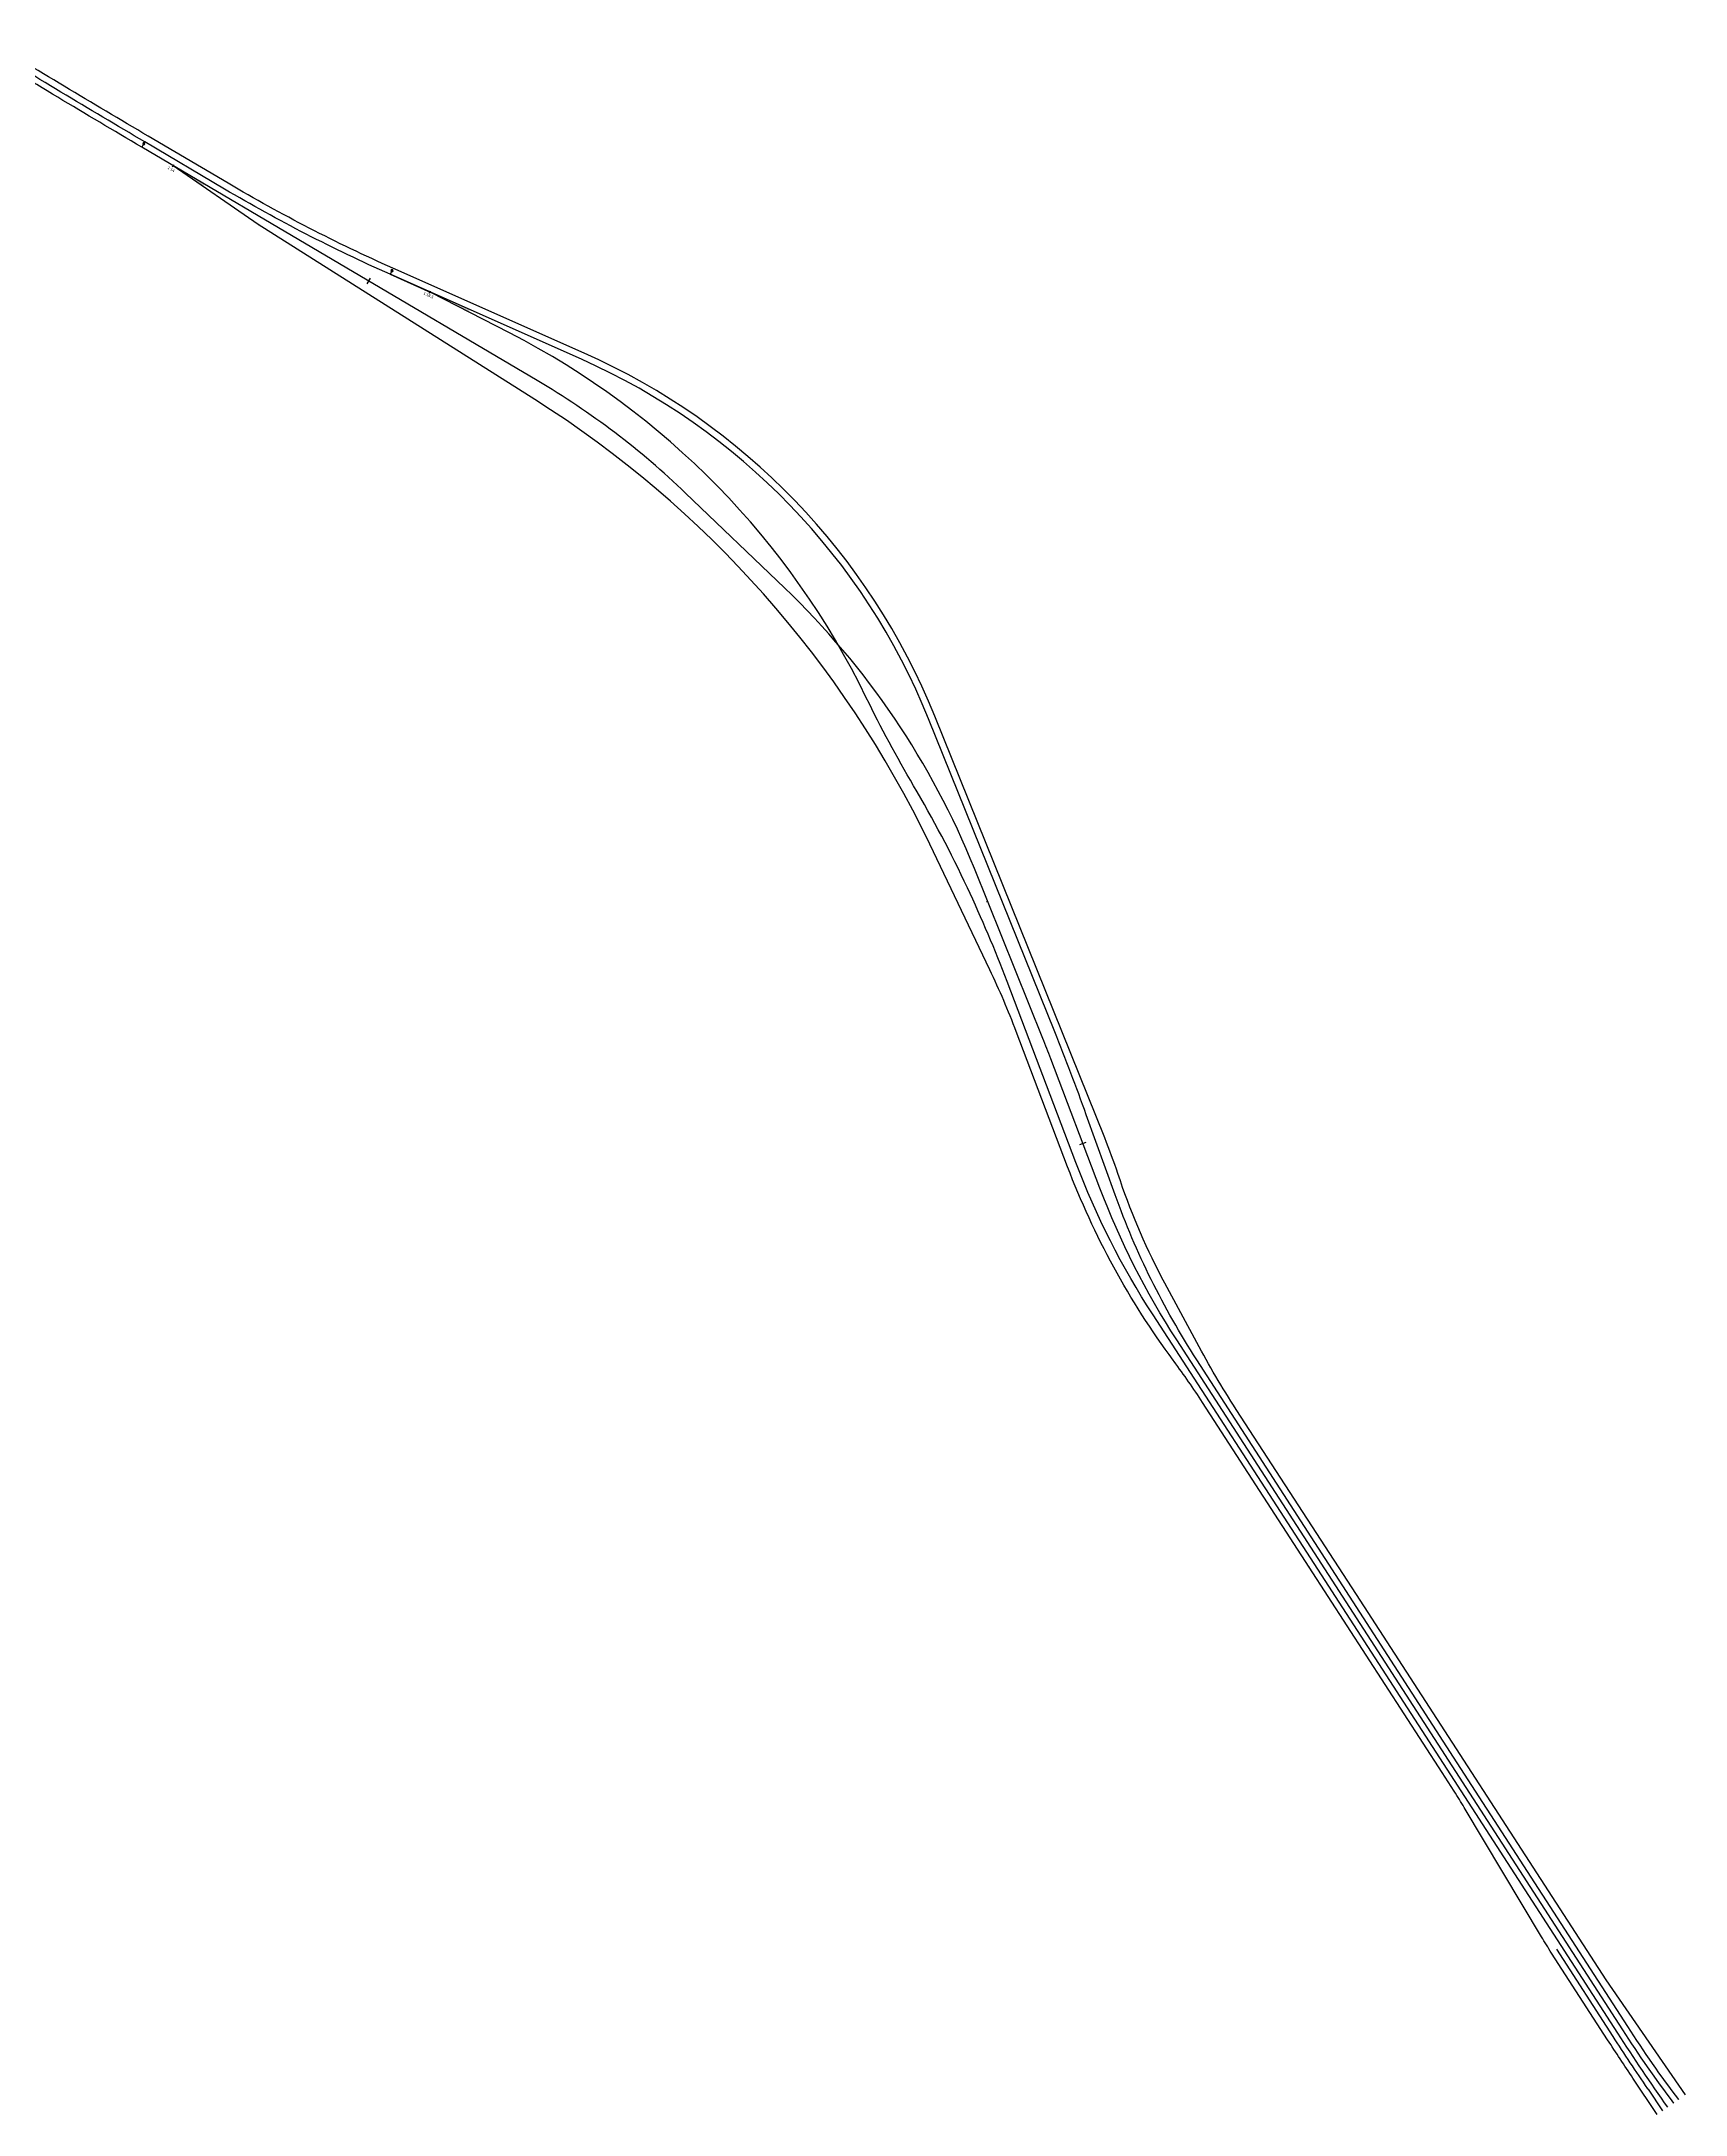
# Model space of a CAD drawing. Header units: metres. Extents: x 298869 to 308024, y 7433956 to 7450254.
# Drawn here: x 306802 to 308024, y 7433956 to 7435497 of the extents above; entities that cross this region are included whole.
import ezdxf
from ezdxf.enums import TextEntityAlignment as Align

# ---------------------------------------------------------------- set-up
doc = ezdxf.new("R2010")
doc.units = ezdxf.units.M
doc.header["$LTSCALE"] = 10
doc.linetypes.add('DASHDOT', pattern=[25.4, 12.7, -6.35, 0, -6.35])
doc.layers.get('0').update_dxf_attribs({"color": 255})
for name, color, linetype, lineweight in [('2 - TIC', 40, 'TIC_LINE', 30), ('3 - CARGA', 170, 'CARGA_LINE', 30), ('F-HZ-EIXO-PARADOR-V1', 90, 'TIM_LINE', 30), ('U-HZ-EIXO TIC', 40, 'TIC_LINE', 30), ('U-HZ-EIXO TIM', 90, 'TIM_LINE', 30), ('U-HZ-ESTRUTURAS', 2, 'Continuous', 30)]:
    doc.layers.add(name, color=color, linetype=linetype, lineweight=lineweight)
for name, color, linetype in [('F-HZ-AMV', 3, 'Continuous'), ('F-HZ-EIXO', 2, 'DASHDOT'), ('F-HZ-PI', 1, 'Continuous'), ('U-HZ-AMV', 3, 'Continuous')]:
    doc.layers.add(name, color=color, linetype=linetype)
doc.styles.add('ARIAL', font='arial.ttf')
doc.styles.get("Standard").update_dxf_attribs({"font": 'arial.ttf'})
doc.linetypes.add('CARGA_LINE', pattern='A,3.5,-0.25,["CARGA",Standard,S=0.175,R=0,X=-0.05,Y=-0.1],-0.95', length=4.7)
doc.linetypes.add('TIC_LINE', pattern='A,3.5,-0.25,["TIC",Standard,S=0.175,R=0,X=-0.05,Y=-0.1],-0.5', length=4.25)
doc.linetypes.add('TIM_LINE', pattern='A,3.5,-0.25,["TIM",Standard,S=0.175,R=0,X=-0.05,Y=-0.1],-0.5', length=4.25)

# ---------------------------------------------------------------- blocks, each defined once
blk = doc.blocks.new('AMV 1_14 - METADE')
at = {"layer": 'U-HZ-AMV'}
h = blk.add_hatch(color=250, dxfattribs=at)
h.dxf.hatch_style = 1
h.paths.add_polyline_path([(27.0267572500743, 1.958731313236058), (-0.07324274972779676, 0), (27.0267572500743, 0)])
at = {"layer": 'U-HZ-AMV', "ltscale": 5}
blk.add_hatch(color=256, dxfattribs=at).paths.add_polyline_path([(-26.33990941685624, -3.066243269480765, 1), (-28.00657608290203, -3.066243269480765, 1)])
blk.add_line((-27.17324274987914, -2.232909936457872), (-27.17324274987914, 0), dxfattribs=at)
at = {"layer": 'U-HZ-AMV', "ltscale": 2}
blk.add_line((0, 1), (0, -1), dxfattribs=at)
at = {"layer": 'U-HZ-AMV', "const_width": 0.2, "flags": 128}
for points in [[(-27.17324274987914, 0), (27.0267572500743, 0)], [(-0.07324274984421209, 0), (32.12675725010922, 2.299999999813735)], [(0, 0), (32.21013058192329, 0)]]:
    blk.add_lwpolyline(points, dxfattribs=at)
at = {"layer": 'U-HZ-AMV', "ltscale": 5}
blk.add_circle((-27.17324274987914, -3.066243269480765), 0.8333333330228923, dxfattribs=at)
at = {"layer": 'U-HZ-AMV', "style": 'ARIAL'}
blk.add_attdef('1:14,5', text='', height=2, dxfattribs=at).set_placement((1.818989403545856e-12, 3), align=Align.MIDDLE_CENTER)
blk = doc.blocks.new('AMV1_18.5-METADE')
at = {"layer": 'F-HZ-AMV'}
h = blk.add_hatch(color=250, dxfattribs=at)
h.dxf.hatch_style = 1
h.paths.add_polyline_path([(32.39999999994166, 1.80758736925236), (1.014086592476815e-10, -0.005231624993029982), (32.39999999994166, -0.005231625003943918)])
at = {"layer": 'F-HZ-AMV', "ltscale": 5}
blk.add_hatch(color=256, dxfattribs=at).paths.add_polyline_path([(-31.44181379298539, -3.066243269066945, 1), (-33.10848045903117, -3.066243269066945, 1)])
for p, q in [((-32.27514712600828, -2.232909936044052), (-32.27514712600828, 5.002220859751105e-11)), ((-32.40000000005853, -0.005231624982116045), (0.7999999999415195, -0.005231624982116045))]:
    blk.add_line(p, q, dxfattribs=at)
at = {"layer": 'F-HZ-AMV', "ltscale": 2}
blk.add_line((1.818989403545856e-12, 1), (-1.818989403545856e-12, -1), dxfattribs=at)
at = {"layer": 'F-HZ-AMV', "const_width": 0.2, "flags": 128}
for points in [[(-32.40000000005853, -0.005231624982116045), (32.39999999994166, -0.005231625083069957)], [(0, 0), (39.93841412821652, 2.218800784900715)], [(0, 0), (39.99999999999999, -7.33200045816007e-11)]]:
    blk.add_lwpolyline(points, dxfattribs=at)
at = {"layer": 'F-HZ-AMV', "ltscale": 5}
blk.add_circle((-32.27514712600828, -3.066243269066945), 0.8333333330228923, dxfattribs=at)
at = {"layer": 'F-HZ-AMV', "style": 'ARIAL'}
blk.add_attdef('1:18,5', text='', height=2, dxfattribs=at).set_placement((1.818989403545856e-12, 3), align=Align.MIDDLE_CENTER)
blk = doc.blocks.new('AeccTickTriangle')
at = {"color": 0, "linetype": 'ByBlock', "lineweight": -2}
blk.add_lwpolyline([(3.05311331771918e-16, 0.6666666666666667), (-0.5773502691896256, -0.333333333333333), (0.5773502691896257, -0.3333333333333335)], close=True, dxfattribs=at)
at = {"color": 0, "linetype": 'ByBlock', "lineweight": -2, "const_width": 0.0625}
blk.add_lwpolyline([(-0.03125, 0, 1), (0.03125, 0, 1)], format="xyb", close=True, dxfattribs=at)
blk = doc.blocks.new('*U6')
at = {"layer": 'F-HZ-PI', "color": 1, "linetype": 'Continuous', "lineweight": -3, "xscale": 0.09999999999999998, "yscale": 0.09999999999999998, "zscale": 0.09999999999999998}
for p in [(306962.7574423278, 7435361.176334851), (307744.442559451, 7434362.592406997)]:
    blk.add_blockref('AeccTickTriangle', p, dxfattribs=at)

msp = doc.modelspace()

# ---------------------------------------------------------------- linework, layer by layer
at = {"layer": '2 - TIC', "color": 40, "linetype": 'TIC_LINE', "lineweight": 30}
for points in [[(308015.4933433112, 7433964.068315775, -0.01942660299802992), (307977.6395236617, 7434018.534746631), (307850.753116459, 7434214.760577567)], [(308019.1881791769, 7433966.637009592, -0.0216239614430181), (307981.4183203886, 7434020.978247254), (307854.5319131979, 7434217.204078171)]]:
    msp.add_lwpolyline(points, format="xyb", dxfattribs=at)
for points in [[(308015.5017252568, 7433964.056259098), (308015.4933433112, 7433964.068315775)], [(308019.1997382337, 7433966.620382925), (308019.1881791769, 7433966.637009592)]]:
    msp.add_lwpolyline(points, dxfattribs=at)
at = {"layer": '3 - CARGA', "flags": 128}
msp.add_lwpolyline([(308024.2577801538, 7433970.127521996), (307965.2704682246, 7434055.800368718), (307779.4380345417, 7434342.278428419), (307690.0955174048, 7434480.008266322, -0.02061991075847719), (307660.7110860602, 7434529.678571682), (307637.0052108754, 7434573.805513716, -0.0416121753433648), (307603.9036381511, 7434650.006916754), (307602.0990624555, 7434655.333936417, 0.01412074198636729), (307592.2881190351, 7434681.810507819), (307465.8705681318, 7434995.488163658, 0.1948200274750273), (307205.1067591293, 7435265.52791906), (307062.8798807129, 7435328.710497429, -0.02876096968681111), (306940.2473487339, 7435391.863536981), (306880.9216904087, 7435426.868071101, -0.003630347198804255), (306756.355967599, 7435501.591450243, -0.001143865422328677), (306717.3333949016, 7435525.509581178), (306593.8629579498, 7435601.577528291, 0.004777870114605916), (306536.4262869175, 7435636.210487424), (306413.970939714, 7435708.461685236, 0.0004072621832882524), (306395.5721226634, 7435719.297175697, 0.0008140965808182218), (306386.3441285899, 7435724.701439757, 0.001628651052845967), (306370.90435719, 7435733.642543369, 0.002034496114401905), (306358.4797154933, 7435740.716557649, 0.002846996102792955), (306343.4748235475, 7435749.06673321, 0.003249575687545361), (306330.2272980333, 7435756.228803256, 0.004052120712463711), (306315.2436098719, 7435764.048930801, 0.004445567534025871), (306301.453364866, 7435770.95057418, 0.005221457268468395), (306286.325842917, 7435778.159217813, 0.005594966044377655), (306272.0527622099, 7435784.585629294, 0.007769686873276345), (306253.0029358112, 7435792.55749333, 0.005594966046214132), (306238.4068666156, 7435798.21208107, 0.005221457293163592), (306222.6538959764, 7435803.926132017, 0.01350619610649624), (306103.1922859252, 7435846.653399783), (306101.3335005011, 7435847.192857459), (306099.4746279874, 7435847.732014992), (306097.6156974695, 7435848.270972415), (306095.7567379494, 7435848.809829782), (305886.7755999973, 7435909.385246702), (305885.7531744564, 7435909.681625799), (305884.7307779923, 7435909.978105208), (305883.7084396816, 7435910.274785243), (305882.6861887839, 7435910.571766164), (305881.664054513, 7435910.869148241), (305880.642066265, 7435911.167031696), (305879.620253558, 7435911.46551671), (305878.5986460309, 7435911.764703427), (305877.5772737181, 7435912.064691874), (305876.5561666673, 7435912.365582068), (305875.5353553279, 7435912.667473902), (305874.5148703903, 7435912.970467184), (305873.4947428341, 7435913.274661629), (305872.4750040793, 7435913.580156803), (305871.4556858519, 7435913.88705216), (305870.436820304, 7435914.195446995), (305869.4184400498, 7435914.505440438), (305868.400578031, 7435914.817131479), (305867.3832679015, 7435915.130618843), (305866.3665435884, 7435915.446001114), (305865.3504397689, 7435915.763376583), (305864.334991494, 7435916.082843347), (305863.3202345577, 7435916.40449918), (305862.3062052871, 7435916.72844159), (305861.292940642, 7435917.054767767), (305860.2804782391, 7435917.38357456), (305859.2688564255, 7435917.714958435), (305858.2581142064, 7435918.049015471), (305857.2482913663, 7435918.385841312), (305856.239428332, 7435918.725531175), (305855.2315664083, 7435919.068179755, -0.04471892338471643), (305798.1446033769, 7435944.465461108, -0.05822142554246902), (305709.0051283074, 7436015.280233199, -0.02408132193257316), (305687.6107894043, 7436041.310770247), (305686.9765209917, 7436042.165695559), (305686.344763791, 7436043.022478299), (305685.7154402618, 7436043.881050202), (305685.0884720951, 7436044.741343671), (305684.4637803851, 7436045.603291602), (305683.8412855658, 7436046.466827487), (305683.2209075075, 7436047.331885334), (305682.602565491, 7436048.198399729), (305681.9861782716, 7436049.066305778), (305681.3716641093, 7436049.935539094), (305680.7589408451, 7436050.806035712), (305680.1479257874, 7436051.67773228), (305679.5385359474, 7436052.550565739), (305678.9306878245, 7436053.424473659), (305678.3242977015, 7436054.299393825), (305677.7192813926, 7436055.175264618), (305677.1155544802, 7436056.05202469), (305676.5130322421, 7436056.92961308), (305675.9116296791, 7436057.807969186), (305675.3112615918, 7436058.687032662), (305674.7118425055, 7436059.56674354), (305674.1132867634, 7436060.447042094), (305673.5155085587, 7436061.327868801), (305672.9184218422, 7436062.209164485), (305672.3219405526, 7436063.090869981), (305671.7259783942, 7436063.972926464), (305671.1304489986, 7436064.855275208), (305670.5352659257, 7436065.737857598), (305669.9403426283, 7436066.620615172), (305669.3455925856, 7436067.503489431), (305668.7509291701, 7436068.386422032), (305402.3137099616, 7436463.966459709), (305354.1669322693, 7436536.996771714, -0.0002915844961265799), (305343.9090880294, 7436552.575905317, -0.000583415408488266), (305338.8007655139, 7436560.363824874, -0.001166420406278706), (305330.340226557, 7436573.361340353, -0.001458581110134039), (305323.6347207708, 7436583.781933957, -0.002041257449065689), (305315.6848719496, 7436596.328407385, -0.002333749648439747), (305308.8334561328, 7436607.35353512, -0.002916096977920647), (305301.2822207779, 7436619.79428766, -0.003208922297697369), (305294.5647361455, 7436631.173383682, -0.003790940379887446), (305287.4326777509, 7436643.650512169, -0.004084100528331372), (305281.0012268675, 7436655.324973072, -0.00876156803839427), (305268.2620863794, 7436679.924006124, -0.004084100507444842), (305262.4387129699, 7436691.9133731, -0.003790940370316853), (305256.3640788467, 7436704.938111559, -0.003208922290654597), (305250.9469882931, 7436716.990644721, -0.002916096965102236), (305245.1439485916, 7436730.33673815, -0.002333749690687293), (305240.0932320782, 7436742.294396969, -0.002041257498139306), (305234.4338688973, 7436756.027047787, -0.001458581218600284), (305229.7926836918, 7436767.516694263, -0.001166420470732459), (305224.0596437799, 7436781.926704142, -0.0005834154381062508), (305220.6469336447, 7436790.592733284, -0.00029158457173122), (305213.8425968126, 7436807.960340181), (305133.9456467186, 7437012.242537696, -0.001103100730985901), (305121.9749675855, 7437043.049609561), (305103.6824850523, 7437090.435524897, -0.04474140425164844), (305089.992755745, 7437135.600080993, 0.003273838690441246), (305087.3560213667, 7437145.834966023), (305073.6162100661, 7437203.224340357, 0.02687735147028275), (305065.9688063069, 7437228.970537474), (305057.0510264126, 7437253.98369416, -0.08239026156964502), (305033.8589374713, 7437382.848973683, -0.01602641493103281), (305035.2132244586, 7437410.581717583, -0.007105261606324134), (305036.6247859169, 7437425.717049956, -0.006643922487261266), (305038.5811083689, 7437441.874572507, -0.005686008514152801), (305040.7587098746, 7437456.771366647, -0.005184871578869151), (305043.5048512554, 7437473.07284514, -0.004169908849204399), (305046.234198201, 7437487.608964196, -0.003651441552077969), (305049.6147874159, 7437504.179972692, -0.002613569610055823), (305052.6124683191, 7437517.988326584, -0.002090248057522677), (305056.5281207282, 7437535.240687758, -0.001045954823782441), (305058.9462762168, 7437545.593787031, -0.0005226401139762001), (305063.8579222295, 7437566.328614209), (305133.554302216, 7437859.191159183, 0.000277881143844606), (305136.6370020825, 7437872.17662954, 0.0005554473155277937), (305138.1703071595, 7437878.68371583, 0.0009101185950425697), (305140.2395268515, 7437887.581884507, 0.03580423176968061), (305169.7534012194, 7438056.665641105, 0.1161805923654201), (305148.9343806881, 7438215.796024719, 0.05788318484603994), (305064.1694373628, 7438379.792659821, 0.001128253171258062), (305060.9062951649, 7438385.104933435, 0.001388352006533178), (305056.1889974069, 7438392.698552961, 0.001111338286849127), (305050.2551398808, 7438402.14482931, 0.0005554472899372283), (305046.6801966213, 7438407.793986578, 0.0002778811310076513), (305039.5244798373, 7438419.059917288), (305006.5153970834, 7438470.965517654, -0.0002776727897242264), (304999.3736750891, 7438482.209404673, -0.0005556556327268526), (304995.8186338777, 7438487.827107367, -0.001110713706956543), (304989.9323377553, 7438497.19764338, -0.001388976627673018), (304985.2680846962, 7438504.705853844, -0.001942790137802298), (304979.7407623243, 7438513.737084045, -0.002220602019365366), (304974.9762622568, 7438521.669519454, -0.002770664009647165), (304969.7292223905, 7438530.606250401, -0.003046113218521473), (304965.0567517452, 7438538.780715189, -0.003587058061038135), (304960.1029003598, 7438547.720679955, -0.003856521085450478), (304955.6243779936, 7438556.094507262, -0.1020784606792992), (304889.6906519386, 7438785.427492882, -0.003856521088834377), (304889.0379545513, 7438794.901253098, -0.003587058068706988), (304888.4873282699, 7438805.107154534, -0.003046113236381685), (304888.1048468211, 7438814.515000404, -0.002770664010570988), (304887.8043584839, 7438824.87387557, -0.002220601933458438), (304887.628397042, 7438834.125525727, -0.001942790075605371), (304887.5152048584, 7438844.713329953, -0.001388976610595978), (304887.4796112863, 7438853.552289945, -0.001110713683904066), (304887.4903729701, 7438864.618242766, -0.0005556556514656467), (304887.5189944491, 7438871.266256147, -0.0002776728105988634), (304887.5985411817, 7438884.586273474), (304887.7605214648, 7438909.401951952, 0.0002879956532639494), (304887.8359839343, 7438922.081901072, 0.0005756352923658416), (304887.8628173494, 7438928.434484943, 0.001151773387956278), (304887.8709717182, 7438939.035937198, 0.00143879097734493), (304887.8334836533, 7438947.532817677, 0.0020144731148646), (304887.7179190587, 7438957.742646392, 0.002300063910602806), (304887.5393324957, 7438966.694273666, 0.002872478717844181), (304887.2346727456, 7438976.748432671, 0.003154551599608995), (304886.8464646043, 7438985.910346535, 0.003717671761887121), (304886.2867184586, 7438995.87912772, 0.003992292082996515), (304885.6216410379, 7439005.163638345, 0.09961911188580538), (304825.0220439847, 7439217.439988459, 0.003992292057277563), (304820.6853514574, 7439225.676344651, 0.003717671729509855), (304815.8979577493, 7439234.438238034, 0.003154551588948544), (304811.3908448795, 7439242.424307451, 0.002872478709200669), (304806.3417355957, 7439251.124044593, 0.002300063947766483), (304801.7676089415, 7439258.820854967, 0.00201447315977173), (304796.475720885, 7439267.552972566, 0.001438790908198857), (304792.0218334256, 7439274.789081275, 0.001151773327300939), (304786.4181237052, 7439283.788486497, 0.0005756352756919794), (304783.041638918, 7439289.169508085, 0.0002879956202742801), (304776.2834722122, 7439299.898626647), (304544.09884716, 7439668.039514541), (304497.3398657367, 7439742.178329433, 0.1633493541614136), (304275.4246327544, 7439923.206608742), (304203.5465010713, 7439950.29744597, -9.047971941188846e-05), (304200.1638379987, 7439951.574945174, -0.0006668098389374054), (304193.9565333399, 7439953.929949261, -0.001332736834444958), (304183.6444310028, 7439957.88952917, -0.001666728379383396), (304175.4335533457, 7439961.09894307, -0.002330626012282189), (304165.6351078441, 7439965.019483943, -0.002663717942539853), (304157.1127819241, 7439968.528580167, -0.003321267461322352), (304147.6242358846, 7439972.569018351, -0.003650164548228435), (304139.0588135177, 7439976.358302364, -0.004292177197999987), (304129.8389407587, 7439980.613481705, -0.004610685291302999), (304121.3433490187, 7439984.719419063, -0.06140124487523924), (304021.4989561978, 7440050.43012398, -0.004639908036265397), (304014.3213553251, 7440056.64955089, -0.004319555459833759), (304006.7185634181, 7440063.479717026, -0.003673657762422108), (303999.8073688957, 7440069.891149969, -0.003342708843043608), (303992.2974896036, 7440077.056652517, -0.002680980868295129), (303985.6636173254, 7440083.54078102, -0.00234574722601874), (303978.1423461902, 7440091.041603978, -0.001677555084423662), (303971.9101800855, 7440097.35766106, -0.001341396374149294), (303964.1492645765, 7440105.318621276, -0.0006711434028453048), (303959.5040487539, 7440110.122102093, -0.002016607997958742), (303903.7932425931, 7440168.354175839, 0.09771956922885053), (303793.2453155658, 7440246.73164547), (303659.6914167344, 7440312.442336424, -0.1264123529954266), (303489.6610807306, 7440458.213517423), (303419.5246762643, 7440558.440675761, 0.0004764925738542747), (303411.8700790452, 7440569.357177939, 0.000952054531017904), (303408.0349594277, 7440574.793474707, 0.001905249787864361), (303401.5874641413, 7440583.822835845, 0.002378904571612106), (303396.375968488, 7440590.99058208, 0.003329130257712868), (303390.0259197406, 7440599.51787171, 0.003797260740738613), (303384.3676796911, 7440606.894310181, 0.004731884835076874), (303377.8870021628, 7440615.0509644, 0.00518523287845195), (303371.8419198396, 7440622.357050641, 0.006077810704604179), (303365.110607843, 7440630.12922862, 0.006499630514937745), (303358.6507008948, 7440637.21952814, 0.06456769707976794), (303289.7155657872, 7440694.10629298, 0.006499630348772222), (303281.5281874525, 7440699.103250158, 0.006077810924495192), (303272.6198161893, 7440704.237277156, 0.005185232865625726), (303264.2992956027, 7440708.785997214, 0.004731885167987561), (303255.0609989904, 7440713.600980531, 0.003797260606313008), (303246.744817475, 7440717.756537059, 0.003329130269100885), (303237.1674107452, 7440722.372928266, 0.002378904705515808), (303229.1409097968, 7440726.12946323, 0.001905249614003027), (303219.0520624474, 7440730.746249773, 0.000952054621435132), (303212.9867476322, 7440733.480005682, 0.0004764925671499417), (303200.8159757679, 7440738.923826979), (303196.9712432824, 7440740.639570813), (303135.4451136501, 7440769.063033316), (303132.4678416322, 7440770.305177316), (303129.4899677301, 7440771.548380831), (303126.5116022315, 7440772.793406967), (303123.5330345143, 7440774.040944979), (303120.5518906136, 7440775.292803393), (303117.5732625919, 7440776.547660742), (303114.5953137702, 7440777.807099709), (303111.6159496221, 7440779.072826087), (303105.6709434774, 7440781.61875752), (303102.6963575045, 7440782.904432843), (303099.7263770722, 7440784.19709048), (303096.7589371187, 7440785.498444037), (303093.7943661865, 7440786.809172711), (303090.8329991674, 7440788.129952899), (303087.875177875, 7440789.461457685), (303084.9212512593, 7440790.804356476), (303081.9715760121, 7440792.159314394), (303079.0265166764, 7440793.526991867), (303076.0864461372, 7440794.90804398), (303073.1517459648, 7440796.303119861), (303070.2228065984, 7440797.712862073), (303067.3000275648, 7440799.13790595), (303064.3838178262, 7440800.578878803), (303061.4745958255, 7440802.03639922), (303058.5727897444, 7440803.511076195), (303055.6788373613, 7440805.003508409), (303052.7931864088, 7440806.514283183), (303049.9162941928, 7440808.043975756), (303047.0486278093, 7440809.593148185), (303044.1984636665, 7440811.158065882, -0.1406612261853191), (302866.6310358468, 7440988.609882087), (302865.0642621773, 7440991.459026398), (302863.5132223709, 7440994.325683201), (302861.9816564105, 7440997.201578521), (302860.469002539, 7441000.086244898), (302858.9746858171, 7441002.979224649), (302857.4981192151, 7441005.880069661), (302856.0387043384, 7441008.788341765), (302854.5958324702, 7441011.703612383), (302853.1688852956, 7441014.625462668), (302851.7572357704, 7441017.553483253), (302850.3602488224, 7441020.487274192), (302848.9772821412, 7441023.426444632), (302847.6076868491, 7441026.370612578), (302846.250808101, 7441029.319404719), (302844.9059857097, 7441032.272456083), (302843.5725547841, 7441035.229409541), (302842.2498461458, 7441038.189915709), (302840.9371869299, 7441041.153632339), (302839.6339009617, 7441044.120224094), (302838.3393092587, 7441047.089361993), (302837.052730396, 7441050.060723037), (302835.7734808457, 7441053.033989849), (302834.5008753977, 7441056.008850046), (302833.2342274424, 7441058.984995855), (302831.9728492118, 7441061.962123774), (302830.7160521546, 7441064.939933878), (302829.4640438004, 7441067.915998071), (302828.2141156839, 7441070.894817476), (302826.9667017889, 7441073.873437242), (302825.7211123111, 7441076.851567223), (302824.4766577892, 7441079.828918524), (302810.6725327007, 7441112.858801111, 0.0004166642358332357), (302805.5240965748, 7441125.148948594, 0.0008333193507119738), (302802.9393527713, 7441131.276121229, 0.001666381782955675), (302798.5830519648, 7441141.460320882, 0.002082573194937423), (302795.0423243506, 7441149.569177526, 0.002912843284635738), (302790.7020749036, 7441159.244327614, 0.003326118190161877), (302786.8021927172, 7441167.655196735, 0.00414516165808016), (302782.294878807, 7441177.007348339, 0.004549189026233091), (302778.0472541737, 7441185.442444214, 0.005339218455382308), (302773.2620661147, 7441194.494843489, 0.005722334349547962), (302768.6186912848, 7441202.827440594, 0.1977692437915628), (302531.1414623515, 7441387.308573388, 0.005722334264622677), (302521.9194021893, 7441389.747161233, 0.005339218371236431), (302511.9648268388, 7441392.145157696, 0.004549189027067195), (302502.7413165723, 7441394.174939821, 0.004145161637998306), (302492.5650143368, 7441396.229566669, 0.00332611812339878), (302483.450971702, 7441397.928397771, 0.002912843220497193), (302473.0030162802, 7441399.741274543, 0.002082573286356399), (302464.2704214459, 7441401.166790661, 0.001666381867886314), (302453.3252575081, 7441402.869337236, 0.000833319565682832), (302446.7492040021, 7441403.85861225, 0.0004166643572843904), (302433.5676125112, 7441405.807911098), (302408.3901044147, 7441409.509733405), (302405.8367676399, 7441409.885228227), (302403.2827377611, 7441410.261307601), (302400.7279321217, 7441410.638466733), (302398.1724212301, 7441411.017178823), (302395.6162763442, 7441411.397917478), (302393.0568257314, 7441411.781567978), (302390.4991748229, 7441412.167853963), (302387.941112094, 7441412.557590814), (302385.3827150211, 7441412.951253422), (302382.8240633605, 7441413.349316765), (302380.2652393712, 7441413.752255849), (302377.706328084, 7441414.160545607), (302375.1474175787, 7441414.57466081), (302372.5885991218, 7441414.995075963), (302370.029967676, 7441415.422265162), (302367.4716220364, 7441415.856701961), (302364.913665092, 7441416.298859231), (302362.3562041252, 7441416.749208979), (302359.7993510818, 7441417.208222164), (302357.2432226609, 7441417.676368528), (302354.687940882, 7441418.15411631), (302352.1336329681, 7441418.641932075), (302349.5804319326, 7441419.140280388), (302347.0284765376, 7441419.649623595), (302344.4779116166, 7441420.170421476), (302341.9288882514, 7441420.703130955), (302339.3815640642, 7441421.248205717), (302336.8361031712, 7441421.806095891), (302334.2926767094, 7441422.377247592), (302331.751462549, 7441422.962102595), (302329.2196247942, 7441423.559451226, -0.2412394082625503), (302014.0056919499, 7441693.355744909), (302013.0247345751, 7441695.765049879), (302012.0546739649, 7441698.185547182), (302011.0978110079, 7441700.610345257), (302010.153736675, 7441703.039200187), (302009.2220366152, 7441705.471874027), (302008.3022914205, 7441707.908135153), (302007.3940771676, 7441710.347757813), (302006.4969657306, 7441712.790522212), (302005.6105251848, 7441715.236214287), (302004.734320148, 7441717.684625586), (302003.86791215, 7441720.135552979), (302003.0108598504, 7441722.588798761), (302002.1627194516, 7441725.044170109), (302001.3230448544, 7441727.501479221), (302000.4913880213, 7441729.960542801), (301999.6672991575, 7441732.421182003), (301998.8503269393, 7441734.88322219), (301998.0400187328, 7441737.346492661), (301997.2359207845, 7441739.810826418), (301996.4375783554, 7441742.27606005), (301995.6445359609, 7441744.742033261), (301994.8563374809, 7441747.208588733), (301994.0725262999, 7441749.675571885), (301993.2926454382, 7441752.142830603), (301992.5162376527, 7441754.610215043), (301991.7435372337, 7441757.075370694), (301990.9725635711, 7441759.54300514), (301990.2036919949, 7441762.010326602), (301989.4364650869, 7441764.477191415), (301988.6704257102, 7441766.943456719), (301987.9051170439, 7441769.408980367), (301977.2393025744, 7441803.773787687), (301976.0965223384, 7441807.455777725, 0.0002666659677819311), (301972.930850664, 7441817.636256998, 0.0005333296635650417), (301971.3422527201, 7441822.716346079, 0.001066592007410937), (301968.6686882966, 7441831.170921586, 0.001333134042499612), (301966.5001628164, 7441837.915644659, 0.00186566340271198), (301963.8484263847, 7441845.985741131, 0.002131439117503136), (301961.4741332299, 7441853.021334374, 0.002661009616038569), (301958.7370765628, 7441860.882368682, 0.002924338907896484), (301956.1701459021, 7441867.997818182, 0.003446173225657365), (301953.2826537489, 7441875.693263124, 0.003703876333949249), (301950.4975759491, 7441882.804885144, 0.03199195105297536), (301923.2793981838, 7441939.931414126, 0.003703876475027224), (301919.5109780545, 7441946.574518539, 0.00344617338465847), (301915.3536736402, 7441953.664955997, 0.002924338873797705), (301911.4448526552, 7441960.141056133, 0.002661009580915166), (301907.0641782841, 7441967.218981805, 0.002131439175579347), (301903.0960167065, 7441973.495169653, 0.001865663449047563), (301898.4992322758, 7441980.638539735, 0.001333134145414499), (301894.6273341138, 7441986.571683617, 0.001066592080463612), (301889.7457102005, 7441993.974219817, 0.0005333295855152167), (301886.8012422491, 7441998.408298889, 0.0002666659996975147), (301880.8892802866, 7442007.280296446), (301873.660905023, 7442018.115289732, -0.0002962954542134619), (301867.7432283001, 7442026.997003864, -0.0005925875360846362), (301864.7873568233, 7442031.45054585, -0.001185082779137752), (301859.8853923082, 7442038.89351892, -0.001481208131728117), (301855.9894274924, 7442044.878250282, -0.002072698055872666), (301851.3634427441, 7442052.096082217, -0.002367772619603814), (301847.3643310359, 7442058.459512045, -0.002955207262463485), (301842.9521853175, 7442065.648932083, -0.003246930941103923), (301839.01220885, 7442072.251300966, -0.003823783097468998), (301834.8286926959, 7442079.492552215, -0.00410782178200009), (301831.0365167877, 7442086.303623823, -0.08129755135707646), (301782.3542000834, 7442224.997909542, -0.004107821788349895), (301781.0574907538, 7442232.684901105, -0.003823783100675813), (301779.7974048018, 7442240.952289487, -0.003246930991912816), (301778.7465119602, 7442248.568739696, -0.002955207316086282), (301777.6972936682, 7442256.938562345, -0.002367772670447873), (301776.8419012573, 7442264.405451764, -0.002072698108753704), (301775.9418524351, 7442272.931103921, -0.001481208060602744), (301775.24263017, 7442280.037906255, -0.001185082717564474), (301774.4173022393, 7442288.91179707, -0.0005925875576983546), (301773.941226185, 7442294.235758346, -0.0002962954199462032), (301773.0095623818, 7442304.86758542), (301770.1608648773, 7442337.598974421, 0.0004065017710271744), (301768.9947178725, 7442350.87299835, 0.0008129950930515002), (301768.3965488101, 7442357.496495418, 0.001625751711665301), (301767.3463792803, 7442368.524255197, 0.00203181442982828), (301766.4430551089, 7442377.327179477, 0.002841977803146802), (301765.2576356748, 7442387.866418664, 0.00324533176262123), (301764.1091366314, 7442397.067448942, 0.004045065506764736), (301762.6728300409, 7442407.351843826, 0.004439825821112724), (301761.2077562518, 7442416.683389188, 0.005212579800217986), (301759.4240044972, 7442426.76989341, 0.005587880651776431), (301757.5600437199, 7442436.126630275, 0.1423874413543495), (301651.0223581231, 7442635.534981708, 0.00558788063532591), (301644.2806201532, 7442642.285673787, 0.005212579773492415), (301636.8876687361, 7442649.375356942, 0.004439825928013356), (301629.9451367607, 7442655.780466602, 0.004045065603517981), (301622.1945476807, 7442662.691336569, 0.003245331921224432), (301615.1845290001, 7442668.760739078, 0.00284197796110765), (301607.0826339818, 7442675.604720263, 0.002031814380966312), (301600.2672563419, 7442681.249018073, 0.001625751666284527), (301591.684090371, 7442688.252131958, 0.0008129949573484928), (301586.5107531523, 7442692.43125884, 0.0004065017209736354), (301576.1248271485, 7442700.779441365), (301391.2905956523, 7442849.101557354, -0.0003333320820327591), (301380.8919001821, 7442857.457499322, -0.0006666595066030541), (301375.6930981124, 7442861.652170626, -0.001333187470060659), (301367.0535470846, 7442868.680258694, -0.001666277432005684), (301360.1656412886, 7442874.352422212, -0.002331374650574774), (301351.9524369836, 7442881.226895375, -0.001545293092593656), (301347.8015488383, 7442884.756287911), (301317.9637074344, 7442912.189133083), (301317.343134623, 7442912.704160802), (301316.7225929513, 7442913.219226081), (301316.1021136054, 7442913.734366439), (301315.4817277713, 7442914.249619402), (301314.861466635, 7442914.765022486), (301314.2413614379, 7442915.28061317), (301313.6214434581, 7442915.796428897), (301313.0017439368, 7442916.312507141), (301312.3822943222, 7442916.828885205), (301311.763125924, 7442917.345600503), (301311.1442702538, 7442917.862690282), (301310.5257588407, 7442918.38019177), (301309.9076232677, 7442918.898142151), (301309.2898952359, 7442919.4165785), (301308.6726065179, 7442919.935537832), (301308.0557889567, 7442920.455057098), (301307.4394745049, 7442920.975173146), (301306.8236952759, 7442921.495922685), (301306.2084834356, 7442922.017342361), (301305.5938712355, 7442922.539468743), (301304.979891084, 7442923.062338249), (301304.3665755368, 7442923.585987155), (301303.7539572808, 7442924.110451606), (301303.1420691105, 7442924.635767632), (301302.5309439266, 7442925.161971148), (301301.9206148823, 7442925.689097819), (301301.3111151942, 7442926.217183225), (301300.7024782566, 7442926.746262754), (301300.0947376499, 7442927.276371593), (301299.4879270816, 7442927.807544765), (301298.8820804188, 7442928.339817111, -0.2620251942033703), (301159.6337321662, 7443326.416357252), (301159.7756944761, 7443327.210215383), (301159.9190956683, 7443328.003814843), (301160.0638875458, 7443328.797161764), (301160.2100219169, 7443329.590262525), (301160.3574505914, 7443330.383123705), (301160.5061253978, 7443331.175752163), (301160.6559981845, 7443331.968155013), (301160.8070207945, 7443332.760339482), (301160.9591451149, 7443333.552313143), (301161.1123230428, 7443334.344083727), (301161.2665064885, 7443335.135659127), (301161.4216473824, 7443335.927047412), (301161.5776976818, 7443336.71825686), (301161.7346093745, 7443337.509295962), (301161.8923344626, 7443338.300173325), (301162.0508249549, 7443339.090897636), (301162.2100328961, 7443339.881477792), (301162.3699103547, 7443340.671922836), (301162.5304094139, 7443341.462241907), (301162.6914821723, 7443342.252444238), (301162.8530807572, 7443343.042539218), (301163.0151573079, 7443343.832536305), (301163.1776639672, 7443344.622444981), (301163.3405529298, 7443345.412274986), (301163.5037763534, 7443346.202035885), (301163.6672864494, 7443346.991737511), (301163.8310354196, 7443347.781389644), (301163.9949754751, 7443348.571002116), (301164.1590588415, 7443349.360584827), (301164.3232377445, 7443350.150147678), (301164.4874644096, 7443350.939700569), (301186.9144736623, 7443458.756628412), (301187.0458569815, 7443459.388270312), (301187.1772140136, 7443460.019917698), (301187.3085184618, 7443460.651576013), (301187.4397440371, 7443461.283250735), (301187.5708644385, 7443461.914947285), (301187.7018533696, 7443462.546671103), (301187.8326845333, 7443463.178427631), (301187.9633316174, 7443463.810222233), (301188.0937683196, 7443464.442060322), (301188.2239683183, 7443465.073947215), (301188.3539052949, 7443465.705888244), (301188.4835529219, 7443466.337888697), (301188.6128848662, 7443466.969953827), (301188.7418747899, 7443467.602088863), (301188.8704963356, 7443468.234298935), (301188.9987231453, 7443468.866589162), (301189.1265288626, 7443469.498964665), (301189.2538871103, 7443470.131430455), (301189.3807714942, 7443470.763991443), (301189.5071556305, 7443471.396652585), (301189.6330131106, 7443472.029418697), (301189.7583175282, 7443472.662294586), (301189.8830424502, 7443473.29528491), (301190.0071614459, 7443473.92839431), (301190.1306480783, 7443474.561627374), (301190.2534758874, 7443475.194988536), (301190.3756184176, 7443475.828482225), (301190.4970491964, 7443476.462112739), (301190.6177417326, 7443477.095884236), (301190.7376695555, 7443477.729800934), (301190.8568061512, 7443478.363866767, 0.004986830518069759), (301192.5944003235, 7443488.184749294, 0.002504426500208536), (301193.7402103047, 7443495.943710765, 0.003786398405996111), (301195.0522441297, 7443505.673804872, 0.004453433922621292), (301196.3022498304, 7443516.258161947, 0.004780030286366012), (301197.283310908, 7443526.126639774, 0.2259105701191924), (301049.4210353332, 7443925.197659507, 0.00482575354975343), (301042.175295158, 7443932.111314001, 0.004496325539871933), (301034.2516736796, 7443939.394457215, 0.003823224492467565), (301026.8413989492, 7443945.981682684, 0.003481303861634421), (301018.5876615795, 7443953.105580873, 0.002790947868391103), (301011.1423075324, 7443959.370515311, 0.002443549225415938), (301002.5525329727, 7443966.446166457, 0.00174655503247403), (300995.3381095505, 7443972.288112553, 0.001397434658929907), (300986.2633174473, 7443979.54250856, 0.0006987930264867307), (300980.7976804171, 7443983.87431067, 0.0003493992531728345), (300969.8319001709, 7443992.527896414), (300829.7508449774, 7444102.913337183, -6.442813482465253e-05), (300827.60419956, 7444104.604917821, -0.000246913109649871), (300819.2255576733, 7444111.21409098, -0.0004938242337014106), (300815.0353110166, 7444114.529489916, -0.0009875950041524774), (300808.0656301797, 7444120.077683933, -0.001234409662656819), (300802.5023567353, 7444124.54684524, -0.001727598554226107), (300795.8556881732, 7444129.951429503, -0.001973804713442858), (300790.0661552215, 7444134.730682191, -0.002464643392791629), (300783.6152929348, 7444140.152860494, -0.002708905764791782), (300777.7903769333, 7444145.152667052, -0.003193593018656991), (300771.5165460171, 7444150.667750393, -0.003433377538996028), (300765.7424971414, 7444155.880768038, -0.1829297648413144), (300591.7800367965, 7444500.316550393, -0.003433377596190618), (300591.0114209017, 7444508.05763705, -0.003193593054877387), (300590.2963204068, 7444516.380240626, -0.002708905829895405), (300589.729492572, 7444524.035723538, -0.002464643469317768), (300589.1942344572, 7444532.445666472, -0.001973804773361495), (300588.7839139813, 7444539.941771097, -0.001727598589304596), (300588.3790290687, 7444548.498861896, -0.001234409672368954), (300588.0839909284, 7444555.628824561, -0.0007533767713890306), (300587.8300225448, 7444562.419732577)], format="xyb", dxfattribs=at)
msp.add_lwpolyline([(307504.5088700997, 7434857.348236927), (307504.4817257767, 7434857.410759511)], dxfattribs=at)
at = {"layer": 'F-HZ-EIXO-PARADOR-V1', "lineweight": 30, "flags": 128}
for points in [[(307843.1956398192, 7434209.87365191), (307744.442559451, 7434362.592406997), (307665.0288952975, 7434485.139126933, 0.01545072470232461), (307643.9162221409, 7434515.612953895), (307643.2217917799, 7434516.551932615, -0.06858223826052073), (307564.7026990156, 7434660.336407738), (307526.5096865199, 7434760.923579223, 0.02085074783750008), (307506.8201209033, 7434806.905382676), (307462.0999915954, 7434900.370103044, 0.1409630551097356), (307168.3507477298, 7435231.027955554), (306962.7574423278, 7435361.176334851), (306899.497096119, 7435404.877404348)], [(307846.9743197203, 7434212.317076963), (307748.0721883792, 7434365.266106977), (307628.211875555, 7434550.227822359, -0.05307526603626504), (307570.8054667165, 7434663.538458792), (307519.6595960463, 7434798.23897409, 0.0186570804744503), (307490.145552313, 7434867.959252407, 0.02387291415789776), (307450.1150468453, 7434943.830052787, -0.02011689219438106), (307414.9793558576, 7435009.252387318, 0.1623131851620411), (307149.6282539408, 7435280.635161257), (307091.1950922533, 7435310.672086405)], [(308011.0215048922, 7433960.949769247, -0.009500058007678778), (307973.8607269348, 7434016.091246008), (307846.9743197201, 7434212.317076962)], [(307928.1929311797, 7434078.427762588), (307970.0819302079, 7434013.647745385, 0.006657539154154609), (307995.9713046995, 7433974.756241781), (307996.4053102031, 7433974.434398621), (308007.1175779687, 7433958.242869055)]]:
    msp.add_lwpolyline(points, format="xyb", dxfattribs=at)
at = {"layer": 'F-HZ-EIXO-PARADOR-V1', "flags": 128}
msp.add_lwpolyline([(308003.0992969308, 7433955.540780007), (307985.1747278579, 7433982.633660475, -0.004866594990745219), (307966.303133481, 7434011.204244762), (307924.6248036571, 7434075.658468677, -0.008921326956669284), (307917.0896392253, 7434087.780327402), (307859.7391349918, 7434183.820672729, 0.008921156971215398), (307852.2041182315, 7434195.942303085), (307843.1956398115, 7434209.873651905)], format="xyb", dxfattribs=at)
at = {"layer": 'U-HZ-EIXO TIC', "lineweight": 30}
msp.add_lwpolyline([(306878.3808171056, 7435422.561800921, -0.003630347198786825), (306753.7528316357, 7435497.322529635, -0.003630347198786825)], format="xyb", dxfattribs=at)
at = {"layer": 'U-HZ-EIXO TIC', "lineweight": 30, "flags": 128}
msp.add_lwpolyline([(307850.7531164591, 7434214.760577567), (307645.8140693186, 7434531.692356962, -0.05282915044691961), (307588.7277443381, 7434644.508526293), (307552.1682185864, 7434740.793659298, 0.005054912725730959), (307546.2738355347, 7434755.856753874), (307495.3606111507, 7434882.186846229, 0.1062372405805887), (307354.087821346, 7435091.013135689), (307280.6105096193, 7435161.457891997, 0.05788110860821944), (307170.2829945083, 7435245.102789336), (306876.0940311328, 7435418.68615776)], format="xyb", dxfattribs=at)
at = {"layer": 'U-HZ-EIXO TIC'}
msp.add_lwpolyline([(307854.5319131982, 7434217.204078172), (307660.731883427, 7434516.909718161, -0.05722209797082447), (307600.0006174351, 7434639.584769867), (307578.6032582597, 7434699.057129014, 0.009434829326474992), (307555.078217299, 7434760.762722204), (307461.2330256106, 7434993.619153374, 0.1948200274760387), (307203.0768546967, 7435260.958511222), (307060.8499762896, 7435324.141089586, -0.0287609696826886), (306937.7064754447, 7435387.557266793), (306878.3808171056, 7435422.561800921)], format="xyb", dxfattribs=at)
at = {"layer": 'U-HZ-EIXO TIM', "lineweight": 30}
msp.add_lwpolyline([(306876.0940311328, 7435418.68615776, -0.003630347193582104), (306751.410009269, 7435493.480501089, -0.003630347193582104)], format="xyb", dxfattribs=at)
at = {"layer": 'U-HZ-ESTRUTURAS'}
msp.add_line((307046.0829744329, 7435321.288560682), (307043.5421011296, 7435316.982290503), dxfattribs=at)
at = {"layer": 'U-HZ-ESTRUTURAS', "flags": 128}
msp.add_lwpolyline([(307573.7455610107, 7434676.923624562), (307578.4199434153, 7434678.698490511)], dxfattribs=at)

# ---------------------------------------------------------------- block references
ref = msp.add_blockref('AMV 1_14 - METADE', (306899.497096119, 7435404.877404348), dxfattribs=dict(xscale=-0.9999999999999996, rotation=149.4576788858868))
ref.add_attrib('1:14,5', '1:14', dxfattribs={"layer": 'U-HZ-AMV', "height": 2, "rotation": 329.4576789204782, "style": 'ARIAL'}).set_placement((306897.9684124559, 7435402.286592415), align=Align.MIDDLE_CENTER)
ref = msp.add_blockref('AMV1_18.5-METADE', (307090.4618630586, 7435310.992090026), dxfattribs=dict(xscale=-1.000000000000001, rotation=156.0473910020053))
ref.add_attrib('1:18,5', '1:18,5', dxfattribs={"layer": 'F-HZ-AMV', "height": 2, "rotation": 336.0473910581632, "style": 'ARIAL'}).set_placement((307089.4012172304, 7435308.604527677), align=Align.MIDDLE_CENTER)
at = {"layer": 'F-HZ-EIXO', "color": 2, "linetype": 'DASHDOT', "lineweight": 30}
msp.add_blockref('*U6', (0, 0), dxfattribs=at)

doc.saveas('drawing.dxf')
